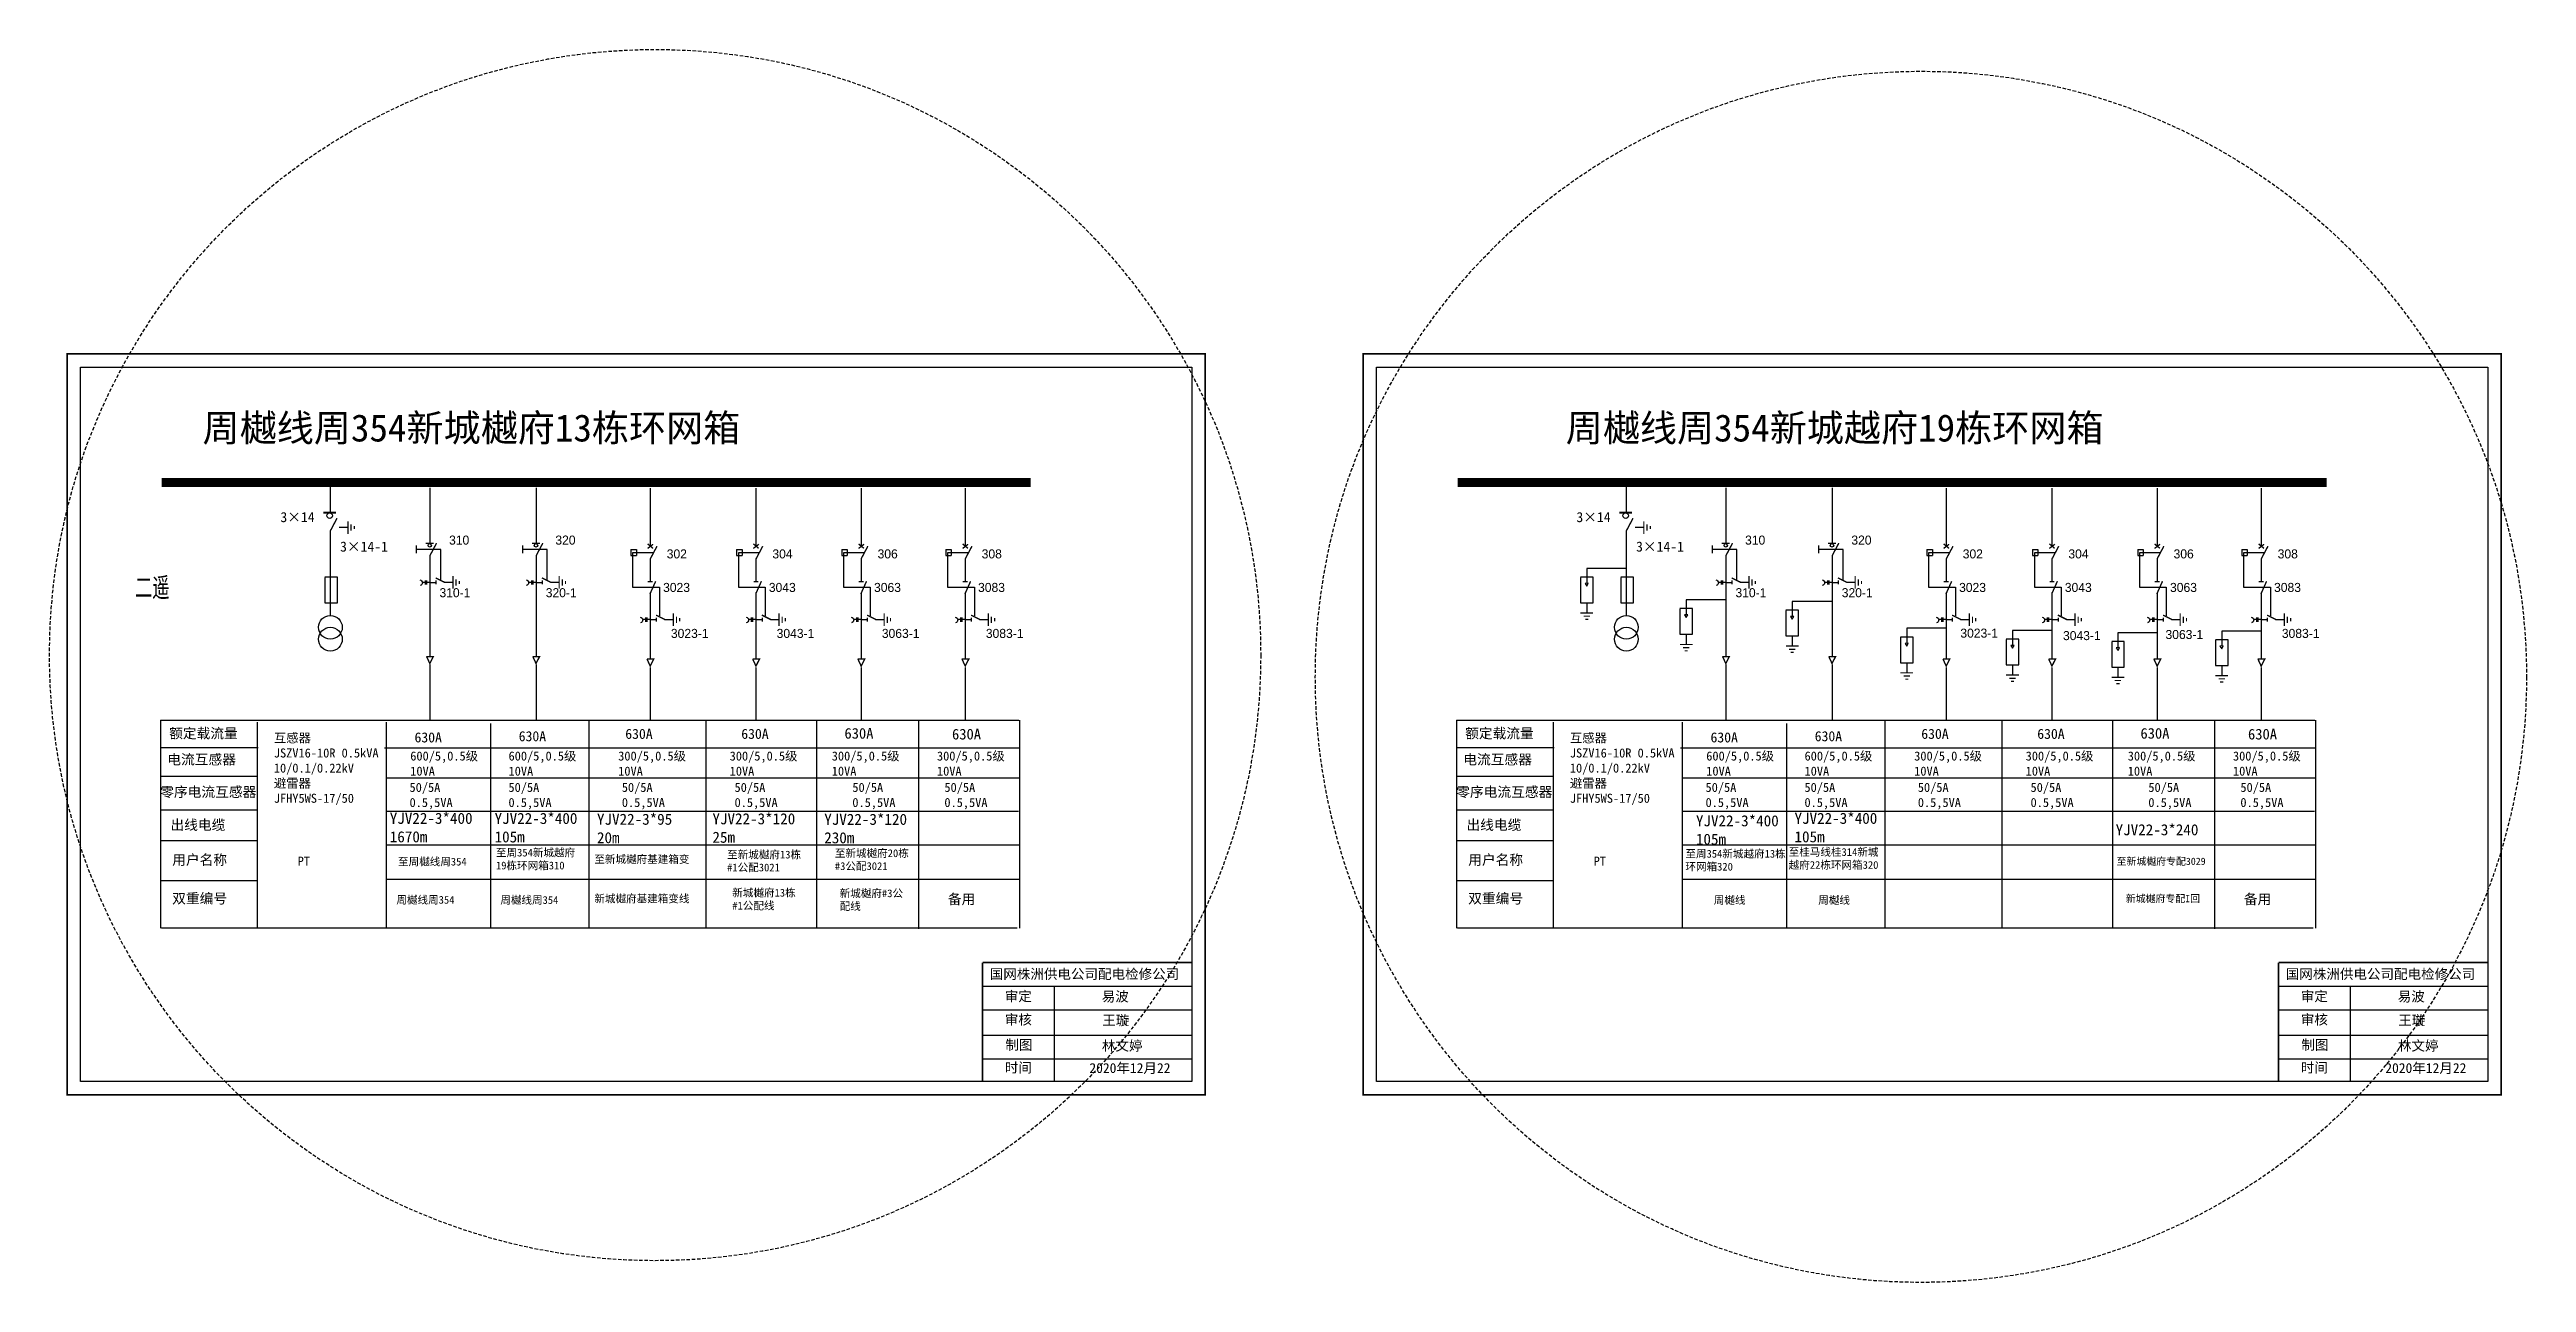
# Model space of a CAD drawing. Extents: x 471 to 744, y -7 to 129.
import ezdxf

# ---------------------------------------------------------------- set-up
doc = ezdxf.new("R2010")
doc.units = 0
doc.header["$LTSCALE"] = 0.774411
for name, pattern in [('ACAD_ISO02W100', [15, 12, -3]), ('CENTER', [50.8, 31.75, -6.35, 6.35, -6.35]), ('HIDDENX2', [0.75, 0.5, -0.25])]:
    doc.linetypes.add(name, pattern=pattern)
doc.layers.get('0').update_dxf_attribs({"linetype": 'CONTINUOUS'})
doc.layers.add('2', color=7, linetype='CONTINUOUS')
doc.layers.add('3', color=7, linetype='CONTINUOUS')
doc.styles.add('hztxt_txtstyle_0.00_0_0', font='simkai.ttf')
doc.styles.add('hztxt_txtstyle_1.80_0_0', font='', dxfattribs={"height": 1.8, "bigfont": 'hztxt.shx'})
doc.styles.add('hztxt_txtstyle_2.70_0_0', font='simkai.ttf', dxfattribs={"height": 2.7})
doc.styles.add('字体', font='', dxfattribs={"height": 2.5})
doc.styles.add('宋体', font='', dxfattribs={"width": 0.65})
doc.styles.get('hztxt_txtstyle_1.80_0_0').set_extended_font_data('hztxt')
doc.styles.get('字体').set_extended_font_data('SimSun')
doc.styles.get('宋体').set_extended_font_data('SimSun')

# ---------------------------------------------------------------- blocks, each defined once
blk = doc.blocks.new('JD')
for points in [[(-2, 0.2), (-2, -0.2), (2, 0.2), (2, -0.2)], [(1, -1.2), (1, -0.8), (-1, -1.2), (-1, -0.8)], [(-0.5, -1.8), (-0.5, -2.2), (0.5, -1.8), (0.5, -2.2)]]:
    blk.add_trace(points)

msp = doc.modelspace()

# ---------------------------------------------------------------- linework, layer by layer
at = {"color": 0}
for p, q in [((501.94, 80.92), (501.94, 77.63)), ((512.92, 80.32), (512.92, 74.21)), ((524.64, 80.32), (524.64, 74.21)), ((537.23, 80.28), (537.23, 73.87)), ((548.89, 80.28), (548.89, 73.87)), ((560.48, 80.28), (560.48, 73.87)), ((571.96, 80.28), (571.96, 73.87)), ((644.85, 80.92), (644.85, 77.63)), ((655.83, 80.32), (655.83, 74.21)), ((667.55, 80.32), (667.55, 74.21)), ((680.14, 80.28), (680.14, 73.87)), ((691.8, 80.28), (691.8, 73.87)), ((703.39, 80.28), (703.39, 73.87)), ((714.87, 80.28), (714.87, 73.87)), ((501.95, 75.6), (501.95, 66.27)), ((502.94, 75.97), (503.88, 75.97)), ((644.86, 75.6), (644.86, 66.27)), ((645.85, 75.97), (646.79, 75.97)), ((512.92, 72.84), (512.92, 61.74)), ((524.64, 72.84), (524.64, 61.74)), ((535.1, 73.52), (535.7, 73.52)), ((535.1, 73.52), (535.1, 72.86)), ((535.1, 72.86), (535.7, 72.86)), ((535.7, 73.52), (535.7, 72.86)), ((537.23, 72.51), (537.23, 70.03)), ((546.76, 73.52), (547.36, 73.52)), ((546.76, 73.52), (546.76, 72.86)), ((546.76, 72.86), (547.36, 72.86)), ((547.36, 73.52), (547.36, 72.86)), ((548.89, 72.51), (548.89, 70.03)), ((558.35, 73.52), (558.95, 73.52)), ((558.35, 73.52), (558.35, 72.86)), ((558.35, 72.86), (558.95, 72.86)), ((558.95, 73.52), (558.95, 72.86)), ((560.48, 72.51), (560.48, 70.03)), ((569.83, 73.52), (570.43, 73.52)), ((569.83, 73.52), (569.83, 72.86)), ((569.83, 72.86), (570.43, 72.86)), ((570.43, 73.52), (570.43, 72.86)), ((571.96, 72.51), (571.96, 70.03)), ((655.83, 72.84), (655.83, 61.74)), ((667.55, 72.84), (667.55, 61.74)), ((678.01, 73.52), (678.61, 73.52)), ((678.01, 73.52), (678.01, 72.86)), ((678.01, 72.86), (678.61, 72.86)), ((678.61, 73.52), (678.61, 72.86)), ((680.14, 72.51), (680.14, 70.03)), ((689.67, 73.52), (690.26, 73.52)), ((689.67, 73.52), (689.67, 72.86)), ((689.67, 72.86), (690.26, 72.86)), ((690.26, 73.52), (690.26, 72.86)), ((691.8, 72.51), (691.8, 70.03)), ((701.26, 73.52), (701.86, 73.52)), ((701.26, 73.52), (701.26, 72.86)), ((701.26, 72.86), (701.86, 72.86)), ((701.86, 73.52), (701.86, 72.86)), ((703.39, 72.51), (703.39, 70.03)), ((712.74, 73.52), (713.34, 73.52)), ((712.74, 73.52), (712.74, 72.86)), ((712.74, 72.86), (713.34, 72.86)), ((713.34, 73.52), (713.34, 72.86)), ((714.87, 72.51), (714.87, 70.03)), ((512.92, 69.9), (513.61, 69.9)), ((514.52, 69.91), (515.46, 69.91)), ((524.64, 69.9), (525.33, 69.9)), ((526.23, 69.91), (527.18, 69.91)), ((537.23, 68.79), (537.23, 61.49)), ((548.89, 68.79), (548.89, 61.49)), ((560.48, 68.79), (560.48, 61.49)), ((571.96, 68.79), (571.96, 61.49)), ((655.83, 69.9), (656.52, 69.9)), ((657.43, 69.91), (658.37, 69.91)), ((667.55, 69.9), (668.24, 69.9)), ((669.14, 69.91), (670.08, 69.91)), ((680.14, 68.79), (680.14, 61.49)), ((691.8, 68.79), (691.8, 61.49)), ((703.39, 68.79), (703.39, 61.49)), ((714.87, 68.79), (714.87, 61.49)), ((537.23, 65.79), (537.92, 65.79)), ((538.82, 65.81), (539.76, 65.81)), ((548.89, 65.79), (549.58, 65.79)), ((550.48, 65.81), (551.42, 65.81)), ((560.48, 65.79), (561.18, 65.79)), ((562.08, 65.81), (563.02, 65.81)), ((571.96, 65.79), (572.65, 65.79)), ((573.55, 65.81), (574.5, 65.81)), ((680.14, 65.79), (680.83, 65.79)), ((681.73, 65.81), (682.67, 65.81)), ((691.8, 65.79), (692.49, 65.79)), ((693.39, 65.81), (694.33, 65.81)), ((703.39, 65.79), (704.09, 65.79)), ((704.99, 65.81), (705.93, 65.81)), ((714.87, 65.79), (715.56, 65.79)), ((716.46, 65.81), (717.41, 65.81)), ((494, 51.64), (483.29, 51.64)), ((636.91, 51.64), (626.2, 51.64)), ((493.96, 48.49), (483.25, 48.49)), ((636.87, 48.49), (626.16, 48.49)), ((493.96, 44.78), (483.25, 44.78)), ((636.87, 44.78), (626.16, 44.78)), ((493.92, 41.39), (483.21, 41.39)), ((636.83, 41.39), (626.12, 41.39)), ((493.96, 36.98), (483.25, 36.98)), ((636.86, 36.98), (626.16, 36.98))]:
    msp.add_line(p, q, dxfattribs=at)
at = {"color": 0, "linetype": 'ACAD_ISO02W100'}
for p, q in [((537.53, 73.17), (535.29, 73.17)), ((535.29, 73.17), (535.29, 69.36)), ((549.19, 73.17), (546.95, 73.17)), ((546.95, 73.17), (546.95, 69.36)), ((560.78, 73.17), (558.54, 73.17)), ((558.54, 73.17), (558.54, 69.36)), ((572.26, 73.17), (570.02, 73.17)), ((570.02, 73.17), (570.02, 69.36)), ((680.44, 73.17), (678.2, 73.17)), ((678.2, 73.17), (678.2, 69.36)), ((692.1, 73.17), (689.86, 73.17)), ((689.86, 73.17), (689.86, 69.36)), ((703.69, 73.17), (701.45, 73.17)), ((701.45, 73.17), (701.45, 69.36)), ((715.17, 73.17), (712.93, 73.17)), ((712.93, 73.17), (712.93, 69.36)), ((535.29, 69.36), (538.24, 69.36)), ((538.24, 69.36), (538.24, 66.22)), ((546.95, 69.36), (549.9, 69.36)), ((549.9, 69.36), (549.9, 66.22)), ((558.54, 69.36), (561.5, 69.36)), ((561.5, 69.36), (561.5, 66.22)), ((570.02, 69.36), (572.98, 69.36)), ((572.98, 69.36), (572.98, 66.22)), ((678.2, 69.36), (681.15, 69.36)), ((681.15, 69.36), (681.15, 66.22)), ((689.86, 69.36), (692.81, 69.36)), ((692.81, 69.36), (692.81, 66.22)), ((701.45, 69.36), (704.41, 69.36)), ((704.41, 69.36), (704.41, 66.22)), ((712.93, 69.36), (715.89, 69.36)), ((715.89, 69.36), (715.89, 66.22))]:
    msp.add_line(p, q, dxfattribs=at)
at = {"color": 0, "linetype": 'CENTER'}
for p, q in [((512.93, 60.84), (512.93, 54.71)), ((524.64, 60.84), (524.64, 54.71)), ((537.23, 60.5), (537.23, 54.74)), ((548.89, 60.5), (548.89, 54.74)), ((560.49, 60.5), (560.49, 54.74)), ((571.97, 60.5), (571.97, 54.74)), ((655.84, 60.84), (655.84, 54.71)), ((667.55, 60.84), (667.55, 54.71)), ((680.14, 60.5), (680.14, 54.74)), ((691.8, 60.5), (691.8, 54.74)), ((703.4, 60.5), (703.4, 54.74)), ((714.87, 60.5), (714.87, 54.74))]:
    msp.add_line(p, q, dxfattribs=at)
at = {"color": 0, "linetype": 'Continuous'}
for p, q in [((483.23, 54.72), (577.89, 54.72)), ((483.27, 31.78), (483.27, 54.72)), ((530.45, 54.68), (530.45, 31.78)), ((543.35, 54.68), (543.35, 31.78)), ((555.55, 54.66), (555.55, 31.77)), ((577.95, 54.71), (577.95, 31.76)), ((626.14, 54.72), (720.8, 54.72)), ((626.18, 31.78), (626.18, 54.72)), ((673.36, 54.68), (673.36, 31.78)), ((686.26, 54.68), (686.26, 31.78)), ((698.46, 54.66), (698.46, 31.77)), ((720.86, 54.71), (720.86, 31.76)), ((493.9, 54.47), (493.9, 31.78)), ((508.11, 54.47), (508.11, 31.78)), ((519.63, 54.32), (519.63, 31.8)), ((566.81, 54.59), (566.81, 31.69)), ((636.81, 54.47), (636.81, 31.78)), ((651.02, 54.47), (651.02, 31.78)), ((662.54, 54.32), (662.54, 31.8)), ((709.72, 54.59), (709.72, 31.69)), ((507.94, 51.66), (577.92, 51.66)), ((650.84, 51.66), (720.83, 51.66)), ((508.11, 48.36), (577.95, 48.36)), ((651.02, 48.36), (720.86, 48.36)), ((508.11, 44.68), (577.83, 44.68)), ((651.02, 44.68), (720.74, 44.68)), ((508.11, 40.95), (578.02, 40.95)), ((651.02, 40.95), (720.93, 40.95)), ((508.11, 37.16), (577.92, 37.16)), ((651.02, 37.16), (720.83, 37.16)), ((577.68, 31.78), (483.35, 31.78)), ((720.59, 31.78), (626.26, 31.78)), ((573.88, 25.38), (596.95, 25.38)), ((581.78, 25.36), (581.78, 14.87)), ((716.79, 25.38), (739.86, 25.38)), ((724.69, 25.36), (724.69, 14.87)), ((573.88, 22.78), (596.95, 22.78)), ((716.79, 22.78), (739.86, 22.78)), ((573.88, 19.96), (596.95, 19.96)), ((716.79, 19.96), (739.86, 19.96)), ((573.88, 17.37), (596.95, 17.37)), ((716.79, 17.37), (739.86, 17.37))]:
    msp.add_line(p, q, dxfattribs=at)
at = {"linetype": 'Continuous', "const_width": 0.182}
msp.add_lwpolyline([(472.94, 95.1), (598.42, 95.1), (598.42, 13.4), (472.94, 13.4)], close=True, dxfattribs=at)
at = {"color": 0, "linetype": 'Continuous'}
for points in [[(474.42, 93.62), (596.95, 93.62), (596.95, 14.87), (474.42, 14.87)], [(617.33, 93.62), (739.86, 93.62), (739.86, 14.87), (617.33, 14.87)]]:
    msp.add_lwpolyline(points, close=True, dxfattribs=at)
at = {"color": 0, "linetype": 'Continuous', "const_width": 0.182}
msp.add_lwpolyline([(615.85, 95.1), (741.33, 95.1), (741.33, 13.4), (615.85, 13.4)], close=True, dxfattribs=at)
at = {"color": 0}
for points, const_width in [([(483.35, 80.92), (579.19, 80.92)], 0.998), ([(626.26, 80.92), (722.1, 80.92)], 0.998), ([(501.19, 77.58), (502.59, 77.58)], 0.238), ([(501.95, 75.56), (502.7, 76.98)], 0.15), ([(644.1, 77.58), (645.5, 77.58)], 0.238), ([(644.86, 75.56), (645.61, 76.98)], 0.15), ([(512.48, 74.19), (513.36, 74.19)], 0.15), ([(512.92, 72.81), (513.67, 74.23)], 0.15), ([(524.2, 74.19), (525.08, 74.19)], 0.15), ([(524.64, 72.81), (525.39, 74.23)], 0.15), ([(536.95, 74.14), (537.54, 73.65)], 0.15), ([(536.94, 73.64), (537.55, 74.1)], 0.15), ([(537.23, 72.47), (537.98, 73.89)], 0.15), ([(548.61, 74.14), (549.19, 73.65)], 0.15), ([(548.6, 73.64), (549.21, 74.1)], 0.15), ([(548.89, 72.47), (549.64, 73.89)], 0.15), ([(560.2, 73.64), (560.81, 74.1)], 0.15), ([(560.2, 74.14), (560.79, 73.65)], 0.15), ([(560.48, 72.47), (561.23, 73.89)], 0.15), ([(571.68, 73.64), (572.28, 74.1)], 0.15), ([(571.68, 74.14), (572.27, 73.65)], 0.15), ([(571.96, 72.47), (572.71, 73.89)], 0.15), ([(655.39, 74.19), (656.27, 74.19)], 0.15), ([(655.83, 72.81), (656.58, 74.23)], 0.15), ([(667.11, 74.19), (667.99, 74.19)], 0.15), ([(667.55, 72.81), (668.3, 74.23)], 0.15), ([(679.86, 74.14), (680.45, 73.65)], 0.15), ([(679.85, 73.64), (680.46, 74.1)], 0.15), ([(680.14, 72.47), (680.89, 73.89)], 0.15), ([(691.52, 74.14), (692.1, 73.65)], 0.15), ([(691.51, 73.64), (692.12, 74.1)], 0.15), ([(691.8, 72.47), (692.55, 73.89)], 0.15), ([(703.11, 73.64), (703.72, 74.1)], 0.15), ([(703.11, 74.14), (703.7, 73.65)], 0.15), ([(703.39, 72.47), (704.14, 73.89)], 0.15), ([(714.59, 73.64), (715.19, 74.1)], 0.15), ([(714.59, 74.14), (715.18, 73.65)], 0.15), ([(714.87, 72.47), (715.62, 73.89)], 0.15), ([(513.57, 70.39), (514.57, 69.9)], 0.15), ([(513.61, 70.13), (513.61, 69.67)], 0.15), ([(525.29, 70.39), (526.29, 69.9)], 0.15), ([(525.33, 70.13), (525.33, 69.67)], 0.15), ([(536.96, 69.99), (537.51, 69.99)], 0.15), ([(537.2, 68.61), (537.83, 70.02)], 0.15), ([(548.62, 69.99), (549.17, 69.99)], 0.15), ([(548.86, 68.61), (549.49, 70.02)], 0.15), ([(560.22, 69.99), (560.77, 69.99)], 0.15), ([(560.45, 68.61), (561.08, 70.02)], 0.15), ([(571.69, 69.99), (572.25, 69.99)], 0.15), ([(571.93, 68.61), (572.56, 70.02)], 0.15), ([(656.48, 70.39), (657.48, 69.9)], 0.15), ([(656.52, 70.13), (656.52, 69.67)], 0.15), ([(668.2, 70.39), (669.2, 69.9)], 0.15), ([(668.24, 70.13), (668.24, 69.67)], 0.15), ([(679.87, 69.99), (680.42, 69.99)], 0.15), ([(680.11, 68.61), (680.74, 70.02)], 0.15), ([(691.53, 69.99), (692.08, 69.99)], 0.15), ([(691.77, 68.61), (692.4, 70.02)], 0.15), ([(703.13, 69.99), (703.68, 69.99)], 0.15), ([(703.36, 68.61), (703.99, 70.02)], 0.15), ([(714.6, 69.99), (715.16, 69.99)], 0.15), ([(714.84, 68.61), (715.47, 70.02)], 0.15), ([(537.88, 66.29), (538.88, 65.79)], 0.15), ([(537.92, 66.02), (537.92, 65.56)], 0.15), ([(549.54, 66.29), (550.54, 65.79)], 0.15), ([(549.58, 66.02), (549.58, 65.56)], 0.15), ([(561.14, 66.29), (562.14, 65.79)], 0.15), ([(561.18, 66.02), (561.18, 65.56)], 0.15), ([(572.61, 66.29), (573.61, 65.79)], 0.15), ([(572.65, 66.02), (572.65, 65.56)], 0.15), ([(680.79, 66.29), (681.79, 65.79)], 0.15), ([(680.83, 66.02), (680.83, 65.56)], 0.15), ([(692.45, 66.29), (693.45, 65.79)], 0.15), ([(692.49, 66.02), (692.49, 65.56)], 0.15), ([(704.05, 66.29), (705.05, 65.79)], 0.15), ([(704.09, 66.02), (704.09, 65.56)], 0.15), ([(715.52, 66.29), (716.52, 65.79)], 0.15), ([(715.56, 66.02), (715.56, 65.56)], 0.15), ([(512.55, 61.72), (513.32, 61.72), (512.93, 60.95), (512.56, 61.73)], 0.15), ([(524.27, 61.72), (525.03, 61.72), (524.64, 60.95), (524.28, 61.73)], 0.15), ([(536.86, 61.44), (537.62, 61.44), (537.23, 60.67), (536.87, 61.45)], 0.15), ([(548.52, 61.44), (549.28, 61.44), (548.89, 60.67), (548.53, 61.45)], 0.15), ([(560.12, 61.44), (560.88, 61.44), (560.49, 60.67), (560.13, 61.45)], 0.15), ([(571.59, 61.44), (572.36, 61.44), (571.97, 60.67), (571.6, 61.45)], 0.15), ([(655.46, 61.72), (656.23, 61.72), (655.84, 60.95), (655.47, 61.73)], 0.15), ([(667.18, 61.72), (667.94, 61.72), (667.55, 60.95), (667.19, 61.73)], 0.15), ([(679.77, 61.44), (680.53, 61.44), (680.14, 60.67), (679.78, 61.45)], 0.15), ([(691.43, 61.44), (692.19, 61.44), (691.8, 60.67), (691.44, 61.45)], 0.15), ([(703.03, 61.44), (703.79, 61.44), (703.4, 60.67), (703.04, 61.45)], 0.15), ([(714.5, 61.44), (715.27, 61.44), (714.87, 60.67), (714.51, 61.45)], 0.15)]:
    msp.add_lwpolyline(points, dxfattribs=dict(at, const_width=const_width))
for points in [[(511.41, 73.96), (511.41, 73.13)], [(523.13, 73.96), (523.13, 73.13)], [(654.32, 73.96), (654.32, 73.13)], [(666.04, 73.96), (666.04, 73.13)], [(501.36, 70.43), (501.36, 67.63), (502.75, 67.63), (502.75, 70.46), (501.36, 70.46)], [(512.42, 69.9), (512.1, 69.9)], [(512.42, 70.11), (512.42, 69.66)], [(512.56, 70.11), (512.56, 69.66)], [(512.92, 69.9), (512.56, 69.9)], [(524.14, 69.9), (523.82, 69.9)], [(524.14, 70.11), (524.14, 69.66)], [(524.28, 70.11), (524.28, 69.66)], [(524.64, 69.9), (524.28, 69.9)], [(639.82, 70.45), (639.82, 67.65), (641.2, 67.65), (641.2, 70.48), (639.82, 70.48)], [(644.27, 70.43), (644.27, 67.63), (645.65, 67.63), (645.65, 70.46), (644.27, 70.46)], [(655.33, 69.9), (655.01, 69.9)], [(655.33, 70.11), (655.33, 69.66)], [(655.47, 70.11), (655.47, 69.66)], [(655.83, 69.9), (655.47, 69.9)], [(667.05, 69.9), (666.73, 69.9)], [(667.05, 70.11), (667.05, 69.66)], [(667.19, 70.11), (667.19, 69.66)], [(667.55, 69.9), (667.19, 69.9)], [(536.72, 65.8), (536.41, 65.8)], [(536.72, 66.01), (536.72, 65.55)], [(536.87, 66.01), (536.87, 65.55)], [(537.23, 65.8), (536.87, 65.8)], [(548.38, 65.8), (548.07, 65.8)], [(548.38, 66.01), (548.38, 65.55)], [(548.52, 66.01), (548.52, 65.55)], [(548.89, 65.8), (548.52, 65.8)], [(559.98, 65.8), (559.67, 65.8)], [(559.98, 66.01), (559.98, 65.55)], [(560.12, 66.01), (560.12, 65.55)], [(560.48, 65.8), (560.12, 65.8)], [(571.46, 65.8), (571.14, 65.8)], [(571.46, 66.01), (571.46, 65.55)], [(571.6, 66.01), (571.6, 65.55)], [(571.96, 65.8), (571.6, 65.8)], [(650.78, 66.97), (650.78, 64.17), (652.17, 64.17), (652.17, 67), (650.78, 67)], [(662.47, 66.79), (662.47, 63.99), (663.85, 63.99), (663.85, 66.82), (662.47, 66.82)], [(679.63, 65.8), (679.32, 65.8)], [(679.63, 66.01), (679.63, 65.55)], [(679.77, 66.01), (679.77, 65.55)], [(680.14, 65.8), (679.77, 65.8)], [(691.29, 65.8), (690.98, 65.8)], [(691.29, 66.01), (691.29, 65.55)], [(691.43, 66.01), (691.43, 65.55)], [(691.79, 65.8), (691.43, 65.8)], [(702.89, 65.8), (702.57, 65.8)], [(702.89, 66.01), (702.89, 65.55)], [(703.03, 66.01), (703.03, 65.55)], [(703.39, 65.8), (703.03, 65.8)], [(714.37, 65.8), (714.05, 65.8)], [(714.37, 66.01), (714.37, 65.55)], [(714.51, 66.01), (714.51, 65.55)], [(714.87, 65.8), (714.51, 65.8)], [(675.1, 63.84), (675.1, 61.04), (676.49, 61.04), (676.49, 63.87), (675.1, 63.87)], [(686.76, 63.6), (686.76, 60.8), (688.15, 60.8), (688.15, 63.63), (686.76, 63.63)], [(698.39, 63.35), (698.39, 60.55), (699.78, 60.55), (699.78, 63.38), (698.39, 63.38)], [(709.83, 63.53), (709.83, 60.73), (711.22, 60.73), (711.22, 63.57), (709.83, 63.57)]]:
    msp.add_lwpolyline(points, dxfattribs=at)
at = {"color": 0, "linetype": 'ACAD_ISO02W100'}
for points in [[(514.15, 70.13), (514.15, 73.54), (511.41, 73.54)], [(525.87, 70.13), (525.87, 73.54), (523.13, 73.54)], [(657.06, 70.13), (657.06, 73.54), (654.32, 73.54)], [(668.78, 70.13), (668.78, 73.54), (666.04, 73.54)]]:
    msp.add_lwpolyline(points, dxfattribs=at)
at = {"linetype": 'Continuous'}
for points in [[(644.87, 71.44), (640.5, 71.44), (640.5, 69.79)], [(640.51, 67.65), (640.51, 66.59)], [(655.83, 67.97), (651.47, 67.97), (651.47, 66.32)], [(667.52, 67.79), (663.16, 67.79), (663.15, 66.13)], [(651.47, 64.17), (651.47, 63.12)], [(663.16, 63.99), (663.16, 62.94)], [(680.15, 64.84), (675.79, 64.84), (675.79, 63.18)], [(691.81, 64.59), (687.45, 64.59), (687.45, 62.94)], [(703.44, 64.35), (699.08, 64.35), (699.08, 62.7)], [(714.88, 64.53), (710.52, 64.53), (710.52, 62.88)], [(675.79, 61.04), (675.79, 59.99)], [(687.45, 60.8), (687.45, 59.74)], [(699.08, 60.55), (699.08, 59.5)], [(710.52, 60.73), (710.52, 59.68)]]:
    msp.add_lwpolyline(points, dxfattribs=at)
at = {"color": 0}
for points in [[(511.83, 70.16, -0.877934), (511.85, 69.55)], [(523.55, 70.16, -0.877934), (523.56, 69.55)], [(654.74, 70.16, -0.877934), (654.76, 69.55)], [(666.46, 70.16, -0.877934), (666.47, 69.55)], [(536.14, 66.06, -0.877934), (536.15, 65.45)], [(547.8, 66.06, -0.877934), (547.81, 65.45)], [(559.4, 66.06, -0.877934), (559.41, 65.45)], [(570.87, 66.06, -0.877934), (570.89, 65.45)], [(679.05, 66.06, -0.877934), (679.06, 65.45)], [(690.71, 66.06, -0.877934), (690.72, 65.45)], [(702.31, 66.06, -0.877934), (702.32, 65.45)], [(713.78, 66.06, -0.877934), (713.79, 65.45)]]:
    msp.add_lwpolyline(points, format="xyb", dxfattribs=at)
at = {"linetype": 'Continuous'}
for points in [[(640.51, 69.48), (640.67, 69.8), (640.32, 69.78)], [(651.47, 66.01), (651.64, 66.32), (651.28, 66.31)], [(663.16, 65.83), (663.33, 66.14), (662.97, 66.12)], [(675.8, 62.88), (675.96, 63.19), (675.6, 63.17)], [(687.46, 62.63), (687.62, 62.95), (687.27, 62.93)], [(710.53, 62.57), (710.69, 62.89), (710.33, 62.87)], [(699.09, 62.39), (699.25, 62.7), (698.89, 62.69)]]:
    msp.add_lwpolyline(points, close=True, dxfattribs=at)
at = {"color": 0, "linetype": 'Continuous', "const_width": 0.182}
for points in [[(573.88, 27.97), (573.88, 14.87)], [(573.88, 27.97), (596.95, 27.97)], [(716.79, 27.97), (716.79, 14.87)], [(716.79, 27.97), (739.86, 27.97)]]:
    msp.add_lwpolyline(points, dxfattribs=at)
at = {"color": 1, "linetype": 'HIDDENX2'}
for centre in [(537.77, 61.88), (677.35, 59.48)]:
    msp.add_circle(centre, 66.78, dxfattribs=at)
at = {"color": 0}
for centre, radius in [((501.89, 77.25), 0.305), ((644.8, 77.25), 0.305), ((512.92, 73.98), 0.192), ((524.64, 73.98), 0.192), ((655.83, 73.98), 0.192), ((667.55, 73.98), 0.192)]:
    msp.add_circle(centre, radius, dxfattribs=at)
at = {"layer": '2', "color": 0}
for centre in [(501.96, 64.94), (644.87, 64.94), (501.96, 63.63), (644.87, 63.63)]:
    msp.add_circle(centre, 1.31, dxfattribs=at)

# ---------------------------------------------------------------- block references
at = {"color": 0, "xscale": 0.3494655254594932, "yscale": 0.3494655254594932, "zscale": 0.3494655254595134, "rotation": 90}
for p in [(503.89, 75.94), (646.8, 75.94), (515.47, 69.89), (527.19, 69.89), (658.38, 69.89), (670.1, 69.89), (539.78, 65.78), (551.43, 65.78), (563.03, 65.78), (574.51, 65.78), (682.69, 65.78), (694.34, 65.78), (705.94, 65.78), (717.42, 65.78)]:
    msp.add_blockref('JD', p, dxfattribs=at)
at = {"color": 0, "xscale": 0.3494655254594932, "yscale": 0.3494655254594932, "zscale": 0.3494655254595134}
for p in [(640.51, 66.52), (651.47, 63.05), (663.16, 62.87), (675.79, 59.92), (687.45, 59.67), (699.08, 59.43), (710.52, 59.61)]:
    msp.add_blockref('JD', p, dxfattribs=at)

# ---------------------------------------------------------------- texts
at = {"color": 0, "linetype": 'Continuous', "style": 'hztxt_txtstyle_2.70_0_0'}
for s, p in [('3×14', (496.45, 76.54)), ('3×14', (639.36, 76.54)), ('3×14-1', (503.03, 73.29)), ('3×14-1', (645.94, 73.29))]:
    msp.add_text(s, height=1.109, dxfattribs=at).set_placement(p)
at = {"color": 0, "style": 'hztxt_txtstyle_1.80_0_0'}
for s, p in [('310', (515.05, 74.06)), ('320', (526.77, 74.06)), ('310', (657.96, 74.06)), ('320', (669.68, 74.06)), ('302', (539.05, 72.54)), ('304', (550.7, 72.54)), ('306', (562.3, 72.54)), ('308', (573.78, 72.54)), ('302', (681.96, 72.54)), ('304', (693.61, 72.54)), ('306', (705.21, 72.54)), ('308', (716.69, 72.54)), ('310-1', (513.99, 68.26)), ('320-1', (525.71, 68.26)), ('3023', (538.65, 68.84)), ('3043', (550.31, 68.84)), ('3063', (561.91, 68.84)), ('3083', (573.38, 68.84)), ('310-1', (656.9, 68.26)), ('320-1', (668.62, 68.26)), ('3023', (681.56, 68.84)), ('3043', (693.22, 68.84)), ('3063', (704.82, 68.84)), ('3083', (716.29, 68.84)), ('3023-1', (539.51, 63.77)), ('3043-1', (551.17, 63.77)), ('3063-1', (562.77, 63.77)), ('3083-1', (574.24, 63.77)), ('3023-1', (681.7, 63.8)), ('3043-1', (693.02, 63.53)), ('3063-1', (704.32, 63.65)), ('3083-1', (717.15, 63.77))]:
    msp.add_text(s, height=0.998, dxfattribs=at).set_placement(p)
at = {"color": 0, "linetype": 'Continuous', "attachment_point": 1}
for s, insert, char_height, width, style in [('周樾线周354新城樾府13栋环网箱', (487.86, 88.43), 3, 90.5642, '字体'), ('周樾线周354新城越府19栋环网箱', (638.18, 88.43), 3, 90.5642, '字体'), ('{\\fSimSun|b0|i0|c134|p2;额定载流量}', (484.18, 53.81), 1.1094, 17.8852, 'hztxt_txtstyle_2.70_0_0'), ('\\A1;{\\fSimSun|b0|i0|c134|p2;互感器\\PJSZV16-10R 0.5kVA\\P10/0.1/0.22kV\\P避雷器\\PJFHY5WS-17/50}', (495.73, 53.25), 0.9985, 18.4113, 'hztxt_txtstyle_2.70_0_0'), ('{\\fSimSun|b0|i0|c134|p2;630A}', (511.24, 53.36), 1.1094, 17.8852, 'hztxt_txtstyle_2.70_0_0'), ('{\\fSimSun|b0|i0|c134|p2;630A}', (522.73, 53.49), 1.1094, 17.8852, 'hztxt_txtstyle_2.70_0_0'), ('{\\fSimSun|b0|i0|c134|p2;630A}', (534.48, 53.75), 1.1094, 17.8852, 'hztxt_txtstyle_2.70_0_0'), ('{\\fSimSun|b0|i0|c134|p2;630A}', (547.27, 53.75), 1.1094, 17.8852, 'hztxt_txtstyle_2.70_0_0'), ('{\\fSimSun|b0|i0|c134|p2;630A}', (558.65, 53.84), 1.1757, 9.454, 'hztxt_txtstyle_0.00_0_0'), ('{\\fSimSun|b0|i0|c134|p2;630A}', (570.51, 53.75), 1.1757, 9.454, 'hztxt_txtstyle_0.00_0_0'), ('{\\fSimSun|b0|i0|c134|p2;额定载流量}', (627.09, 53.81), 1.1094, 17.8852, 'hztxt_txtstyle_2.70_0_0'), ('\\A1;{\\fSimSun|b0|i0|c134|p2;互感器\\PJSZV16-10R 0.5kVA\\P10/0.1/0.22kV\\P避雷器\\PJFHY5WS-17/50}', (638.64, 53.25), 0.9985, 18.4113, 'hztxt_txtstyle_2.70_0_0'), ('{\\fSimSun|b0|i0|c134|p2;630A}', (654.15, 53.36), 1.1094, 17.8852, 'hztxt_txtstyle_2.70_0_0'), ('{\\fSimSun|b0|i0|c134|p2;630A}', (665.64, 53.49), 1.1094, 17.8852, 'hztxt_txtstyle_2.70_0_0'), ('{\\fSimSun|b0|i0|c134|p2;630A}', (677.39, 53.75), 1.1094, 17.8852, 'hztxt_txtstyle_2.70_0_0'), ('{\\fSimSun|b0|i0|c134|p2;630A}', (690.18, 53.75), 1.1094, 17.8852, 'hztxt_txtstyle_2.70_0_0'), ('{\\fSimSun|b0|i0|c134|p2;630A}', (701.56, 53.84), 1.1757, 9.454, 'hztxt_txtstyle_0.00_0_0'), ('{\\fSimSun|b0|i0|c134|p2;630A}', (713.42, 53.75), 1.1757, 9.454, 'hztxt_txtstyle_0.00_0_0'), ('{\\fSimSun|b0|i0|c134|p2;电流互感器}', (483.98, 50.93), 1.1094, 17.8852, 'hztxt_txtstyle_2.70_0_0'), ('\\A1;{\\fSimSun|b0|i0|c134|p2;600/5,0.5级\\P10VA}', (510.77, 51.25), 0.9985, 18.4113, 'hztxt_txtstyle_2.70_0_0'), ('\\A1;{\\fSimSun|b0|i0|c134|p2;600/5,0.5级\\P10VA}', (521.61, 51.25), 0.9985, 18.4113, 'hztxt_txtstyle_2.70_0_0'), ('\\A1;{\\fSimSun|b0|i0|c134|p2;300/5,0.5级\\P10VA}', (533.7, 51.25), 0.9985, 18.4113, 'hztxt_txtstyle_2.70_0_0'), ('\\A1;{\\fSimSun|b0|i0|c134|p2;300/5,0.5级\\P10VA}', (545.99, 51.25), 0.9985, 18.4113, 'hztxt_txtstyle_2.70_0_0'), ('\\A1;{\\fSimSun|b0|i0|c134|p2;300/5,0.5级\\P10VA}', (557.25, 51.25), 0.9985, 18.4113, 'hztxt_txtstyle_2.70_0_0'), ('\\A1;{\\fSimSun|b0|i0|c134|p2;300/5,0.5级\\P10VA}', (568.85, 51.25), 0.9985, 18.4113, 'hztxt_txtstyle_2.70_0_0'), ('{\\fSimSun|b0|i0|c134|p2;电流互感器}', (626.89, 50.93), 1.1094, 17.8852, 'hztxt_txtstyle_2.70_0_0'), ('\\A1;{\\fSimSun|b0|i0|c134|p2;600/5,0.5级\\P10VA}', (653.68, 51.25), 0.9985, 18.4113, 'hztxt_txtstyle_2.70_0_0'), ('\\A1;{\\fSimSun|b0|i0|c134|p2;600/5,0.5级\\P10VA}', (664.52, 51.25), 0.9985, 18.4113, 'hztxt_txtstyle_2.70_0_0'), ('\\A1;{\\fSimSun|b0|i0|c134|p2;300/5,0.5级\\P10VA}', (676.61, 51.25), 0.9985, 18.4113, 'hztxt_txtstyle_2.70_0_0'), ('\\A1;{\\fSimSun|b0|i0|c134|p2;300/5,0.5级\\P10VA}', (688.9, 51.25), 0.9985, 18.4113, 'hztxt_txtstyle_2.70_0_0'), ('\\A1;{\\fSimSun|b0|i0|c134|p2;300/5,0.5级\\P10VA}', (700.16, 51.25), 0.9985, 18.4113, 'hztxt_txtstyle_2.70_0_0'), ('\\A1;{\\fSimSun|b0|i0|c134|p2;300/5,0.5级\\P10VA}', (711.76, 51.25), 0.9985, 18.4113, 'hztxt_txtstyle_2.70_0_0'), ('{\\fSimSun|b0|i0|c134|p2;零序电流互感器}', (483.2, 47.35), 1.1094, 17.8852, 'hztxt_txtstyle_2.70_0_0'), ('{\\fSimSun|b0|i0|c134|p2;50/5A\\P0.5,5VA}', (510.69, 47.79), 0.9985, 17.8852, 'hztxt_txtstyle_2.70_0_0'), ('{\\fSimSun|b0|i0|c134|p2;50/5A\\P0.5,5VA}', (521.6, 47.79), 0.9985, 17.8852, 'hztxt_txtstyle_2.70_0_0'), ('{\\fSimSun|b0|i0|c134|p2;50/5A\\P0.5,5VA}', (534.1, 47.79), 0.9985, 17.8852, 'hztxt_txtstyle_2.70_0_0'), ('{\\fSimSun|b0|i0|c134|p2;50/5A\\P0.5,5VA}', (546.53, 47.79), 0.9985, 17.8852, 'hztxt_txtstyle_2.70_0_0'), ('{\\fSimSun|b0|i0|c134|p2;50/5A\\P0.5,5VA}', (559.52, 47.79), 0.9985, 17.8852, 'hztxt_txtstyle_2.70_0_0'), ('{\\fSimSun|b0|i0|c134|p2;50/5A\\P0.5,5VA}', (569.67, 47.79), 0.9985, 17.8852, 'hztxt_txtstyle_2.70_0_0'), ('{\\fSimSun|b0|i0|c134|p2;零序电流互感器}', (626.11, 47.35), 1.1094, 17.8852, 'hztxt_txtstyle_2.70_0_0'), ('{\\fSimSun|b0|i0|c134|p2;50/5A\\P0.5,5VA}', (653.6, 47.79), 0.9985, 17.8852, 'hztxt_txtstyle_2.70_0_0'), ('{\\fSimSun|b0|i0|c134|p2;50/5A\\P0.5,5VA}', (664.51, 47.79), 0.9985, 17.8852, 'hztxt_txtstyle_2.70_0_0'), ('{\\fSimSun|b0|i0|c134|p2;50/5A\\P0.5,5VA}', (677.01, 47.79), 0.9985, 17.8852, 'hztxt_txtstyle_2.70_0_0'), ('{\\fSimSun|b0|i0|c134|p2;50/5A\\P0.5,5VA}', (689.44, 47.79), 0.9985, 17.8852, 'hztxt_txtstyle_2.70_0_0'), ('{\\fSimSun|b0|i0|c134|p2;50/5A\\P0.5,5VA}', (702.43, 47.79), 0.9985, 17.8852, 'hztxt_txtstyle_2.70_0_0'), ('{\\fSimSun|b0|i0|c134|p2;50/5A\\P0.5,5VA}', (712.58, 47.79), 0.9985, 17.8852, 'hztxt_txtstyle_2.70_0_0'), ('{\\fSimSun|b0|i0|c134|p2;出线电缆}', (484.33, 43.71), 1.1094, 17.8852, 'hztxt_txtstyle_2.70_0_0'), ('YJV22-3*400\\P1670m', (508.51, 44.49), 1.2204, 10.3681, 'hztxt_txtstyle_2.70_0_0'), ('YJV22-3*400\\P105m', (520.07, 44.48), 1.2204, 9.9558, 'hztxt_txtstyle_2.70_0_0'), ('YJV22-3*95\\P20m', (531.36, 44.39), 1.22, 10.1968, 'hztxt_txtstyle_2.70_0_0'), ('YJV22-3*120\\P25m', (544.09, 44.44), 1.2204, 10.278, 'hztxt_txtstyle_2.70_0_0'), ('YJV22-3*120\\P230m', (556.42, 44.38), 1.2204, 19.6738, 'hztxt_txtstyle_2.70_0_0'), ('{\\fSimSun|b0|i0|c134|p2;出线电缆}', (627.24, 43.71), 1.1094, 17.8852, 'hztxt_txtstyle_2.70_0_0'), ('YJV22-3*400\\P105m', (652.54, 44.22), 1.2204, 19.6738, 'hztxt_txtstyle_2.70_0_0'), ('YJV22-3*400\\P105m', (663.41, 44.49), 1.2204, 19.6738, 'hztxt_txtstyle_2.70_0_0'), ('YJV22-3*240', (698.82, 43.23), 1.2204, 19.6738, 'hztxt_txtstyle_2.70_0_0'), ('{\\fSimSun|b0|i0|c134|p2;用户名称}', (484.52, 39.86), 1.1094, 17.8852, 'hztxt_txtstyle_2.70_0_0'), ('{\\fSimSun|b0|i0|c134|p2;PT}', (498.35, 39.66), 1.0024, 7.7986, 'hztxt_txtstyle_0.00_0_0'), ('{\\fSimSun|b0|i0|c134|p2;至周樾线周354}', (509.42, 39.53), 0.8542, 11.1174, 'hztxt_txtstyle_2.70_0_0'), ('{\\fSimSun|b0|i0|c134|p2;至周354新城越府19栋环网箱310}', (520.22, 40.53), 0.8542, 9.0465, 'hztxt_txtstyle_2.70_0_0'), ('{\\fSimSun|b0|i0|c134|p2;至新城樾府基建箱变}', (531.07, 39.8), 0.8542, 11.6884, 'hztxt_txtstyle_2.70_0_0'), ('{\\fSimSun|b0|i0|c134|p2;至新城樾府13栋#1公配3021}', (545.71, 40.31), 0.8542, 8.3506, 'hztxt_txtstyle_2.70_0_0'), ('{\\fSimSun|b0|i0|c134|p2;至新城樾府20栋#3公配3021}', (557.59, 40.46), 0.8542, 8.3506, 'hztxt_txtstyle_2.70_0_0'), ('{\\fSimSun|b0|i0|c134|p2;用户名称}', (627.43, 39.86), 1.1094, 17.8852, 'hztxt_txtstyle_2.70_0_0'), ('{\\fSimSun|b0|i0|c134|p2;PT}', (641.26, 39.66), 1.0024, 7.7986, 'hztxt_txtstyle_0.00_0_0'), ('{\\fSimSun|b0|i0|c134|p2;至周354新城越府13栋环网箱320}', (651.38, 40.4), 0.8542, 11.1194, 'hztxt_txtstyle_2.70_0_0'), ('{\\fSimSun|b0|i0|c134|p2;至桂马线桂314新城越府22栋环网箱320}', (662.77, 40.59), 0.8542, 11.0253, 'hztxt_txtstyle_2.70_0_0'), ('{\\fSimSun|b0|i0|c134|p2;至新城樾府专配3029}', (698.93, 39.54), 0.8, 11.7356, 'hztxt_txtstyle_2.70_0_0'), ('{\\fSimSun|b0|i0|c134|p2;双重编号}', (484.52, 35.6), 1.1094, 17.8852, 'hztxt_txtstyle_2.70_0_0'), ('{\\fSimSun|b0|i0|c134|p2;新城樾府基建箱变线}', (531.07, 35.45), 0.8542, 11.6884, 'hztxt_txtstyle_2.70_0_0'), ('{\\fSimSun|b0|i0|c134|p2;新城樾府13栋#1公配线}', (546.28, 36.1), 0.8542, 7.1648, 'hztxt_txtstyle_2.70_0_0'), ('{\\fSimSun|b0|i0|c134|p2;新城樾府#3公配线}', (558.12, 36.04), 0.8542, 7.1648, 'hztxt_txtstyle_2.70_0_0'), ('{\\fSimSun|b0|i0|c134|p2;备用}', (570.05, 35.53), 1.1094, 17.8852, 'hztxt_txtstyle_2.70_0_0'), ('{\\fSimSun|b0|i0|c134|p2;双重编号}', (627.43, 35.6), 1.1094, 17.8852, 'hztxt_txtstyle_2.70_0_0'), ('{\\fSimSun|b0|i0|c134|p2;新城樾府专配I回}', (699.95, 35.43), 0.8, 8.8366, 'hztxt_txtstyle_2.70_0_0'), ('{\\fSimSun|b0|i0|c134|p2;备用}', (712.96, 35.53), 1.1094, 17.8852, 'hztxt_txtstyle_2.70_0_0'), ('{\\fSimSun|b0|i0|c134|p2;周樾线周354}', (509.24, 35.32), 0.8542, 10.7409, 'hztxt_txtstyle_2.70_0_0'), ('{\\fSimSun|b0|i0|c134|p2;周樾线周354}', (520.7, 35.3), 0.8542, 10.7409, 'hztxt_txtstyle_2.70_0_0'), ('{\\fSimSun|b0|i0|c134|p2;周樾线}', (654.51, 35.29), 0.8542, 10.7409, 'hztxt_txtstyle_2.70_0_0'), ('{\\fSimSun|b0|i0|c134|p2;周樾线}', (666.03, 35.29), 0.8542, 10.7409, 'hztxt_txtstyle_2.70_0_0'), ('国网株洲供电公司配电检修公司', (574.67, 27.26), 1.0944, 29.9201, '字体'), ('国网株洲供电公司配电检修公司', (717.58, 27.26), 1.0944, 29.9201, '字体'), ('\\f\uffbfﾬￌﾣﾤ_GB2312|b0|i0|c134|p49;审定', (576.33, 24.81), 1.0944, 8.5588, '字体'), ('易波', (587.02, 24.78), 1.094, 8.5588, '字体'), ('\\f\uffbfﾬￌﾣﾤ_GB2312|b0|i0|c134|p49;审定', (719.24, 24.81), 1.0944, 8.5588, '字体'), ('易波', (729.93, 24.78), 1.094, 8.5588, '字体'), ('\\f\uffbfﾬￌﾣﾤ_GB2312|b0|i0|c134|p49;审核', (576.33, 22.23), 1.0944, 8.5588, '字体'), ('王璇', (587.08, 22.16), 1.094, 8.5588, '字体'), ('\\f\uffbfﾬￌﾣﾤ_GB2312|b0|i0|c134|p49;审核', (719.24, 22.23), 1.0944, 8.5588, '字体'), ('王璇', (729.99, 22.16), 1.094, 8.5588, '字体'), ('\\f\uffbfﾬￌﾣﾤ_GB2312|b0|i0|c134|p49;制图', (576.39, 19.45), 1.0944, 8.5588, '字体'), ('林文婷', (587.04, 19.35), 1.094, 8.5588, '字体'), ('\\f\uffbfﾬￌﾣﾤ_GB2312|b0|i0|c134|p49;制图', (719.3, 19.45), 1.0944, 8.5588, '字体'), ('林文婷', (729.95, 19.35), 1.094, 8.5588, '字体'), ('\\f\uffbfﾬￌﾣﾤ_GB2312|b0|i0|c134|p49;时间', (576.33, 16.94), 1.0944, 8.5588, '字体'), ('2020年12月22', (585.66, 16.89), 1.094, 16.0081, '字体'), ('\\f\uffbfﾬￌﾣﾤ_GB2312|b0|i0|c134|p49;时间', (719.24, 16.94), 1.0944, 8.5588, '字体'), ('2020年12月22', (728.56, 16.89), 1.094, 16.0081, '字体')]:
    msp.add_mtext(s, dxfattribs=dict(at, insert=insert, char_height=char_height, width=width, style=style))
at = {"layer": '3', "color": 0, "style": '宋体', "width": 0.65}
msp.add_text('二遥', height=2.143, dxfattribs=at).set_placement((480.42, 68.27, -0.03))

doc.saveas('drawing.dxf')
